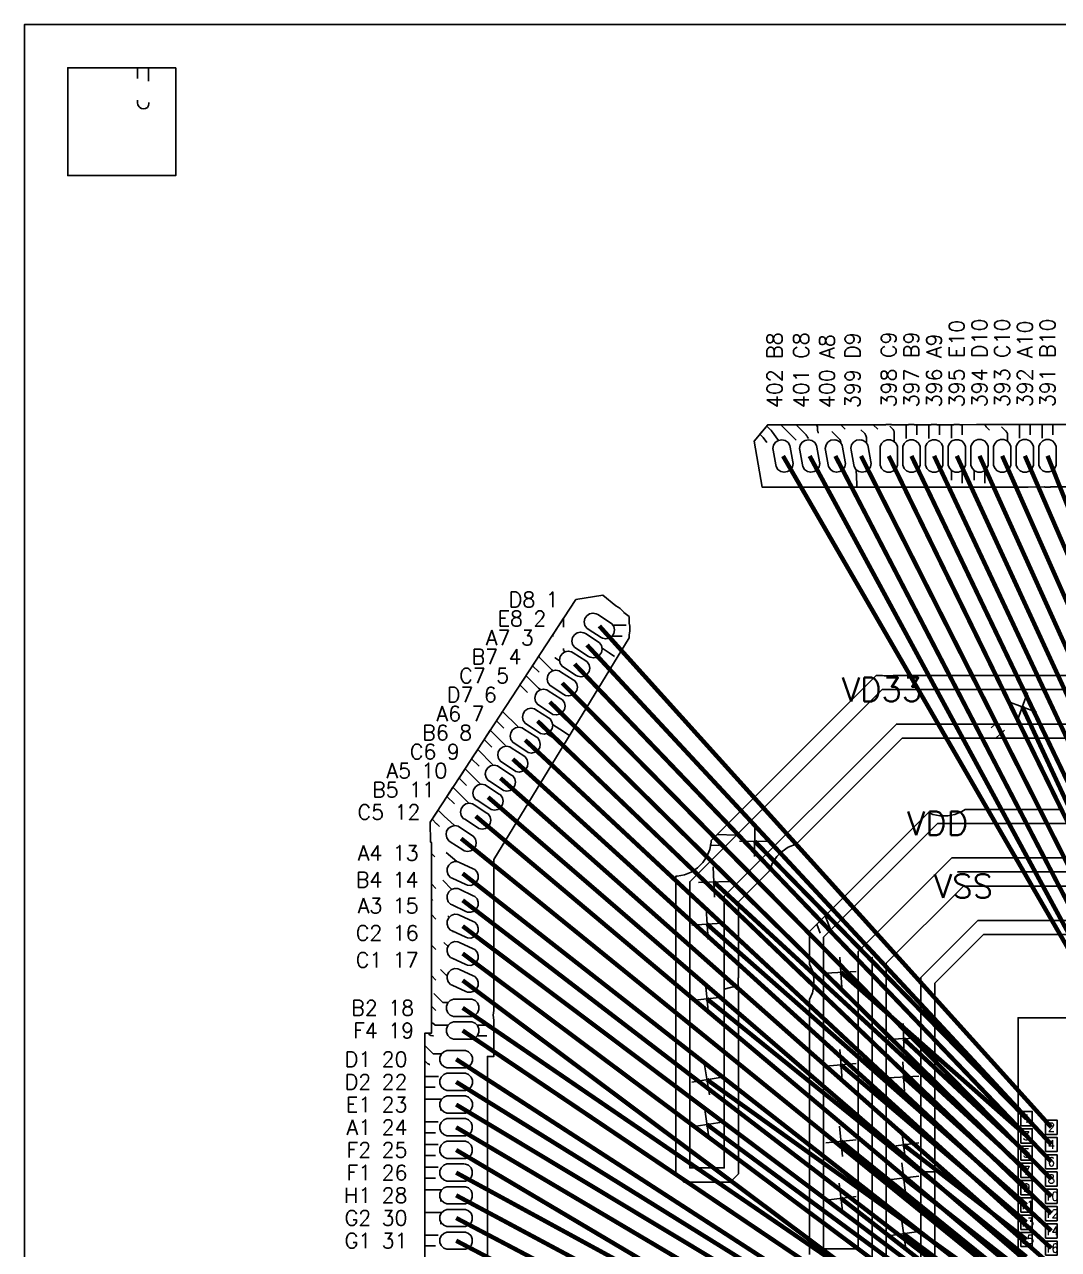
# Model space of a CAD drawing. Extents: x -8.5 to 8.5, y -8.5 to 8.5.
# Drawn here: x -8.5 to -3.71, y 2.83 to 8.5 of the extents above; entities that cross this region are included whole.
import ezdxf
from ezdxf.enums import TextEntityAlignment as Align

# ---------------------------------------------------------------- set-up
doc = ezdxf.new("R2010")
doc.units = 0
doc.header["$MEASUREMENT"] = 0
doc.linetypes.add('DASHED', pattern=[0.03, 0.015, -0.015])
for name, color, linetype in [('COPPER', 40, 'CONTINUOUS'), ('DIE_1', 5, 'CONTINUOUS'), ('DIE_PAD_1', 7, 'CONTINUOUS'), ('DIE_PAD_TEXT_1', 5, 'CONTINUOUS'), ('DIE_TEXT_1', 5, 'CONTINUOUS'), ('FINGER_PAD_1', 7, 'CONTINUOUS'), ('FINGER_TEXT_1', 4, 'CONTINUOUS'), ('RING_5', 1, 'CONTINUOUS'), ('RING_6', 6, 'CONTINUOUS'), ('RING_7', 3, 'CONTINUOUS'), ('RING_TEXT', 2, 'CONTINUOUS'), ('TOPSOLDERMASK', 4, 'CONTINUOUS'), ('WIRE_TIER_1', 3, 'CONTINUOUS'), ('WIRE_TIER_2', 1, 'CONTINUOUS'), ('WIRE_TIER_3', 6, 'CONTINUOUS')]:
    doc.layers.add(name, color=color, linetype=linetype)
doc.styles.add('FONT0', font='romans', dxfattribs={"height": 1})

# ---------------------------------------------------------------- blocks, each defined once
blk = doc.blocks.new('FINGER-100X250OBR_1')
at = {"layer": 'FINGER_PAD_1', "flags": 128}
blk.add_lwpolyline([(0.00795, 0.07499), (-0.00795, 0.07499), (-0.02265, 0.0689), (-0.0339, 0.05765), (-0.03999, 0.04295), (-0.04, 0.035), (-0.04, -0.035), (-0.03999, -0.04295), (-0.0339, -0.05765), (-0.02265, -0.0689), (-0.00795, -0.07499), (0.00795, -0.07499), (0.02265, -0.0689), (0.0339, -0.05765), (0.03999, -0.04295), (0.04, -0.035), (0.04, 0.035), (0.03999, 0.04295), (0.0339, 0.05765), (0.02265, 0.0689)], close=True, dxfattribs=at)
blk = doc.blocks.new('WIRE_TIER_1')
at = {"layer": 'WIRE_TIER_1', "flags": 128}
for points in [[(0.04999, 0.04999), (-0.04999, -0.04998)], [(-0.04998, 0.04999), (0.04997, -0.04999)]]:
    blk.add_lwpolyline(points, dxfattribs=at)

msp = doc.modelspace()

# ---------------------------------------------------------------- linework, layer by layer
at = {"layer": 'COPPER', "linetype": 'DASHED', "ltscale": 2, "flags": 128}
for points in [[(-7.92663, 8.3), (-7.97661, 8.3), (-7.97661, 8.1368), (-7.97471, 8.12724), (-7.96929, 8.11913), (-7.96633, 8.11618), (-7.96631, 8.11615), (-7.9582, 8.11073), (-7.94864, 8.10883), (-7.93908, 8.11073), (-7.93097, 8.11615), (-7.92555, 8.12426), (-7.92364, 8.13382), (-7.92555, 8.14338), (-7.92663, 8.145)], [(-5.06339, 6.64046), (-5.09559, 6.602), (-5.08055, 6.58696), (-5.03194, 6.51955), (-5.03361, 6.52899), (-5.03499, 6.53681), (-5.03156, 6.55235), (-5.02245, 6.56539), (-5.00939, 6.57373), (-5.04115, 6.61777), (-5.04117, 6.61776), (-5.0421, 6.61901), (-5.04375, 6.62083), (-5.04386, 6.62093)], [(-4.99843, 6.64627), (-4.92446, 6.57231), (-4.92393, 6.57016), (-4.9231, 6.56785), (-4.92205, 6.56563), (-4.92079, 6.56353), (-4.91933, 6.56156), (-4.91768, 6.55975), (-4.91769, 6.55974), (-4.9087, 6.55075), (-4.90832, 6.55245), (-4.89921, 6.56549), (-4.8858, 6.57405), (-4.87015, 6.57683), (-4.86251, 6.57514), (-4.86347, 6.5762), (-4.87556, 6.5883), (-4.87609, 6.59044), (-4.87692, 6.59275), (-4.87797, 6.59497), (-4.87923, 6.59707), (-4.88069, 6.59904), (-4.88234, 6.60086), (-4.88245, 6.60096), (-4.92751, 6.64602), (-4.98469, 6.64598)], [(-4.77801, 6.64615), (-4.83541, 6.6461), (-4.82799, 6.63868), (-4.828, 6.62101), (-4.82799, 6.62101), (-4.82787, 6.61856), (-4.82751, 6.61614), (-4.82692, 6.61376), (-4.82609, 6.61145), (-4.82504, 6.60923), (-4.82378, 6.60713), (-4.82232, 6.60516), (-4.82067, 6.60334), (-4.82056, 6.60324), (-4.78122, 6.5639), (-4.78005, 6.56558), (-4.76664, 6.57414), (-4.75099, 6.57692), (-4.73545, 6.57349), (-4.72241, 6.56438), (-4.72073, 6.56175), (-4.72073, 6.56354), (-4.72072, 6.56373), (-4.72085, 6.56618), (-4.72121, 6.5686), (-4.7218, 6.57098), (-4.72263, 6.57329), (-4.72368, 6.57551), (-4.72494, 6.57761), (-4.7264, 6.57958), (-4.72805, 6.5814), (-4.778, 6.63134)], [(-4.65063, 6.64624), (-4.72109, 6.64619), (-4.72076, 6.6457), (-4.72073, 6.64568), (-4.65209, 6.57703), (-4.65209, 6.57164), (-4.64802, 6.57424), (-4.63237, 6.57702), (-4.61683, 6.57359), (-4.60379, 6.56448), (-4.60211, 6.56184), (-4.60211, 6.58733), (-4.6021, 6.58738), (-4.60401, 6.59694), (-4.60943, 6.60505)], [(-4.50028, 6.64689), (-4.5106, 6.64689), (-4.51329, 6.64635), (-4.57036, 6.64631), (-4.52374, 6.59969), (-4.52372, 6.56846), (-4.52139, 6.57079), (-4.50669, 6.57689), (-4.49079, 6.5769), (-4.47608, 6.57082), (-4.47374, 6.56849), (-4.47377, 6.60671), (-4.47376, 6.6069), (-4.47377, 6.60708), (-4.47376, 6.61004), (-4.47389, 6.61249), (-4.47425, 6.61491), (-4.47484, 6.61729), (-4.47567, 6.6196), (-4.47672, 6.62182), (-4.47798, 6.62392), (-4.47944, 6.62589), (-4.48109, 6.62771), (-4.4812, 6.62781)], [(-4.38193, 6.64698), (-4.40555, 6.64697), (-4.40822, 6.64644), (-4.41873, 6.64643), (-4.4187, 6.60698), (-4.4187, 6.60697), (-4.41867, 6.56854), (-4.41634, 6.57087), (-4.40164, 6.57697), (-4.38574, 6.57698), (-4.37103, 6.5709), (-4.36869, 6.56857), (-4.36872, 6.60679), (-4.36871, 6.60698), (-4.36873, 6.60736), (-4.36875, 6.64647), (-4.3793, 6.64646)], [(-4.27688, 6.64707), (-4.3005, 6.64706), (-4.3032, 6.64652), (-4.31367, 6.64651), (-4.31362, 6.56863), (-4.31129, 6.57096), (-4.29659, 6.57706), (-4.28069, 6.57707), (-4.26598, 6.57099), (-4.26364, 6.56865), (-4.2637, 6.64655), (-4.27422, 6.64654)], [(-4.17183, 6.64715), (-4.19545, 6.64714), (-4.19814, 6.6466), (-4.20863, 6.64659), (-4.2086, 6.60715), (-4.20859, 6.6071), (-4.20856, 6.56871), (-4.20624, 6.57104), (-4.19154, 6.57714), (-4.17564, 6.57715), (-4.16093, 6.57107), (-4.15859, 6.56873), (-4.15862, 6.6071), (-4.15861, 6.60715), (-4.15862, 6.6072), (-4.15865, 6.64664), (-4.16919, 6.64663)], [(-3.9864, 6.6471), (-3.98805, 6.64677), (-4.0532, 6.64672), (-4.05275, 6.64546), (-4.0517, 6.64324), (-4.05044, 6.64114), (-4.04898, 6.63917), (-4.04733, 6.63735), (-3.99848, 6.58851), (-3.99847, 6.56888), (-3.99614, 6.57121), (-3.98144, 6.57731), (-3.96554, 6.57732), (-3.95083, 6.57124), (-3.94849, 6.56891), (-3.94851, 6.59867), (-3.9485, 6.59886), (-3.94863, 6.60131), (-3.94899, 6.60373), (-3.94958, 6.60611), (-3.95041, 6.60842), (-3.95146, 6.61064), (-3.95272, 6.61274), (-3.95418, 6.61471), (-3.95583, 6.61653), (-3.95594, 6.61663)], [(-3.85668, 6.6474), (-3.8803, 6.64739), (-3.88298, 6.64685), (-3.89348, 6.64684), (-3.89345, 6.6074), (-3.89345, 6.60739), (-3.89342, 6.56896), (-3.89109, 6.57129), (-3.87639, 6.57739), (-3.86049, 6.5774), (-3.84578, 6.57132), (-3.84344, 6.56899), (-3.84347, 6.60721), (-3.84346, 6.6074), (-3.84348, 6.60778), (-3.84351, 6.64689), (-3.85404, 6.64688)], [(-3.75163, 6.64749), (-3.77525, 6.64748), (-3.77797, 6.64694), (-3.78843, 6.64693), (-3.78837, 6.56905), (-3.78604, 6.57138), (-3.77134, 6.57748), (-3.75544, 6.57749), (-3.74073, 6.57141), (-3.7384, 6.56908), (-3.73845, 6.64697), (-3.74895, 6.64696)], [(-4.64912, 6.43822), (-4.64598, 6.37161), (-4.64598, 6.35732), (-4.6305, 6.35733), (-4.61346, 6.35697), (-4.61134, 6.35735), (-4.596, 6.35736), (-4.596, 6.37215), (-4.59599, 6.37234), (-4.59605, 6.37351), (-4.59602, 6.37351), (-4.59888, 6.43402), (-4.60618, 6.42936), (-4.62183, 6.42658), (-4.63737, 6.43001)], [(-4.15849, 6.43559), (-4.16082, 6.43326), (-4.17552, 6.42716), (-4.19142, 6.42715), (-4.20613, 6.43323), (-4.20847, 6.43556), (-4.20841, 6.35766), (-4.19788, 6.35767), (-4.19523, 6.35715), (-4.17161, 6.35716), (-4.16892, 6.3577), (-4.15844, 6.35771)], [(-4.05345, 6.43568), (-4.05577, 6.43335), (-4.07047, 6.42725), (-4.08637, 6.42724), (-4.10108, 6.43332), (-4.10342, 6.43566), (-4.10339, 6.39724), (-4.10339, 6.39723), (-4.10336, 6.35775), (-4.09279, 6.35776), (-4.09018, 6.35724), (-4.06656, 6.35725), (-4.0639, 6.35778), (-4.05338, 6.35779), (-4.05341, 6.39705), (-4.0534, 6.39724), (-4.05342, 6.39762)], [(-6.00376, 5.75042), (-6.05376, 5.67404), (-6.05376, 5.58738), (-6.05375, 5.58738), (-6.05363, 5.58493), (-6.05327, 5.58251), (-6.05268, 5.58013), (-6.05185, 5.57782), (-6.0508, 5.5756), (-6.04954, 5.5735), (-6.04808, 5.57153), (-6.04643, 5.56971), (-6.04461, 5.56806), (-6.04264, 5.5666), (-6.04236, 5.56643), (-6.04237, 5.56642), (-6.02235, 5.55341), (-6.02304, 5.55665), (-6.02013, 5.57228), (-6.01146, 5.58562), (-5.99835, 5.59463), (-5.99511, 5.59532), (-6.00376, 5.60093)], [(-5.77607, 5.71775), (-5.77161, 5.71126), (-5.76831, 5.69569), (-5.77122, 5.68006), (-5.77922, 5.66775), (-5.70048, 5.66776), (-5.70048, 5.67346), (-5.69734, 5.69035), (-5.69764, 5.71398), (-5.69844, 5.71774)], [(-6.11671, 5.57786), (-6.14808, 5.52993), (-6.09258, 5.47442), (-6.09076, 5.47277), (-6.08879, 5.47131), (-6.08851, 5.47114), (-6.08852, 5.47113), (-6.0796, 5.46533), (-6.08029, 5.46857), (-6.07738, 5.4842), (-6.06871, 5.49754), (-6.0556, 5.50655), (-6.05236, 5.50724), (-6.05909, 5.51161), (-6.11671, 5.56922)], [(-5.82625, 5.61085), (-5.82556, 5.60761), (-5.82847, 5.59198), (-5.83714, 5.57864), (-5.85025, 5.56963), (-5.85349, 5.56894), (-5.82051, 5.54751), (-5.8205, 5.54752), (-5.82049, 5.54751), (-5.8205, 5.5475), (-5.78351, 5.52345), (-5.75746, 5.56613), (-5.79327, 5.58942), (-5.79328, 5.5894), (-5.79329, 5.58941), (-5.79328, 5.58942)], [(-6.17812, 5.48403), (-6.20608, 5.44131), (-6.15358, 5.38882), (-6.15348, 5.38871), (-6.15166, 5.38706), (-6.14969, 5.3856), (-6.14941, 5.38543), (-6.14942, 5.38542), (-6.13685, 5.37725), (-6.13754, 5.38049), (-6.13463, 5.39612), (-6.12596, 5.40946), (-6.11285, 5.41847), (-6.1096, 5.41916), (-6.12005, 5.42595)], [(-6.28671, 5.31812), (-6.31467, 5.2754), (-6.25071, 5.21145), (-6.24913, 5.21996), (-6.24046, 5.2333), (-6.22735, 5.24231), (-6.21378, 5.24519)], [(-6.34367, 5.2311), (-6.37162, 5.18839), (-6.30774, 5.1245), (-6.30637, 5.13187), (-6.2977, 5.14521), (-6.28459, 5.15422), (-6.2699, 5.15733)], [(-6.05524, 5.25853), (-6.05455, 5.25529), (-6.05746, 5.23966), (-6.06613, 5.22632), (-6.07924, 5.21731), (-6.08248, 5.21662), (-6.0495, 5.19519), (-6.04949, 5.1952), (-6.04948, 5.19519), (-6.04949, 5.19518), (-6.0025, 5.16464), (-5.97646, 5.20732), (-6.02226, 5.2371), (-6.02227, 5.23708), (-6.02228, 5.23709), (-6.02227, 5.2371)], [(-3.93127, 5.26), (-4.00559, 5.26), (-4.07713, 5.195), (-4.0028, 5.195)], [(-6.4019, 5.14213), (-6.42985, 5.09942), (-6.36528, 5.03485), (-6.36362, 5.04379), (-6.35495, 5.05713), (-6.34184, 5.06614), (-6.32869, 5.06893)], [(-6.46037, 5.0528), (-6.48833, 5.01008), (-6.42292, 4.94468), (-6.42087, 4.95571), (-6.4122, 4.96905), (-6.39909, 4.97806), (-6.38798, 4.98041)], [(-6.51632, 4.96731), (-6.54428, 4.92459), (-6.47956, 4.85987), (-6.47812, 4.86763), (-6.46945, 4.88097), (-6.45634, 4.88998), (-6.44203, 4.89301)], [(-6.58536, 4.86183), (-6.61332, 4.81911), (-6.59253, 4.79832), (-6.59148, 4.79737), (-6.5915, 4.79735), (-6.54675, 4.75736), (-6.54553, 4.76392), (-6.53686, 4.77726), (-6.52375, 4.78627), (-6.50818, 4.78957), (-6.50769, 4.78948), (-6.55765, 4.83412)], [(-6.62047, 4.73561), (-6.62004, 4.71309), (-6.61635, 4.71188), (-6.61635, 4.66081), (-6.588, 4.63246), (-6.58627, 4.63089), (-6.58625, 4.63087), (-6.58618, 4.63081), (-6.58612, 4.63076), (-6.54201, 4.5942), (-6.53602, 4.60704), (-6.52429, 4.6178), (-6.50934, 4.62324), (-6.49815, 4.62275), (-6.55345, 4.66859)], [(-5.29348, 4.74806), (-5.32099, 4.72055), (-5.32099, 4.71268), (-5.3237, 4.69908), (-5.25292, 4.69668), (-5.20455, 4.74505)], [(-6.61636, 4.59005), (-6.61636, 4.51939), (-6.54013, 4.44316), (-6.54344, 4.45225), (-6.54275, 4.46813), (-6.53602, 4.48255), (-6.52429, 4.49331), (-6.52087, 4.49456)], [(-6.61637, 4.44862), (-6.61637, 4.37796), (-6.54487, 4.30646), (-6.54477, 4.30635), (-6.54295, 4.3047), (-6.54098, 4.30324), (-6.53888, 4.30198), (-6.53666, 4.30093), (-6.53435, 4.3001), (-6.53197, 4.29951), (-6.52955, 4.29915), (-6.5271, 4.29903), (-6.5271, 4.29902), (-6.51245, 4.29902), (-6.52004, 4.30256), (-6.52724, 4.30593), (-6.538, 4.31766), (-6.54344, 4.33261), (-6.54275, 4.34849), (-6.53602, 4.36291), (-6.53322, 4.36547)], [(-4.79276, 4.37197), (-4.83151, 4.33322), (-4.8, 4.25027), (-4.8, 4.27279), (-4.76745, 4.30534)], [(-6.61638, 4.30719), (-6.61638, 4.23653), (-6.55965, 4.1798), (-6.55955, 4.17969), (-6.55773, 4.17804), (-6.55576, 4.17658), (-6.55366, 4.17532), (-6.55144, 4.17427), (-6.54913, 4.17344), (-6.54675, 4.17285), (-6.54433, 4.17249), (-6.54188, 4.17237), (-6.54188, 4.17236), (-6.51246, 4.17236), (-6.52004, 4.1759), (-6.52724, 4.17927), (-6.538, 4.191), (-6.54344, 4.20595), (-6.54275, 4.22183), (-6.53902, 4.22983)], [(-6.61639, 4.16576), (-6.61639, 4.0951), (-6.57641, 4.05512), (-6.57631, 4.05501), (-6.57449, 4.05336), (-6.57252, 4.0519), (-6.57042, 4.05064), (-6.5682, 4.04959), (-6.56589, 4.04876), (-6.56351, 4.04817), (-6.56109, 4.04781), (-6.55864, 4.04769), (-6.55864, 4.04768), (-6.51246, 4.04769), (-6.52004, 4.05122), (-6.52724, 4.05459), (-6.538, 4.06632), (-6.54344, 4.08127), (-6.54275, 4.09715), (-6.5425, 4.09768), (-6.54831, 4.09768)], [(-5.19556, 4.04859), (-5.26, 4.03279), (-5.26, 3.98132), (-5.195, 3.99726), (-5.195, 4.04571), (-5.19556, 4.04852)], [(-6.6164, 4.02433), (-6.6164, 3.95747), (-6.61641, 3.95744), (-6.61641, 3.95368), (-6.5908, 3.92807), (-6.5907, 3.92796), (-6.58888, 3.92631), (-6.58691, 3.92485), (-6.58481, 3.92359), (-6.58259, 3.92254), (-6.58028, 3.92171), (-6.5779, 3.92112), (-6.57548, 3.92076), (-6.57303, 3.92064), (-6.57303, 3.92063), (-6.53797, 3.92063), (-6.54032, 3.92298), (-6.54641, 3.93768), (-6.54641, 3.95358), (-6.54032, 3.96828), (-6.53797, 3.97063), (-6.5627, 3.97063)], [(-6.61641, 3.88291), (-6.61641, 3.82778), (-6.63196, 3.82778), (-6.62709, 3.82291), (-6.61898, 3.81749), (-6.60942, 3.81559), (-6.53797, 3.81558), (-6.54032, 3.81793), (-6.54641, 3.83263), (-6.54641, 3.84853), (-6.54032, 3.86323), (-6.53797, 3.86558), (-6.59907, 3.86557)], [(-6.40487, 3.86558), (-6.40252, 3.86323), (-6.39643, 3.84853), (-6.39643, 3.83263), (-6.40252, 3.81793), (-6.40487, 3.81558), (-6.32641, 3.81559), (-6.32641, 3.86557)], [(-6.6466, 3.77165), (-6.64661, 3.701), (-6.63583, 3.69022), (-6.63573, 3.69011), (-6.63391, 3.68846), (-6.63194, 3.687), (-6.62984, 3.68574), (-6.62762, 3.68469), (-6.62531, 3.68386), (-6.62293, 3.68327), (-6.62051, 3.68291), (-6.61806, 3.68279), (-6.61806, 3.68278), (-6.56814, 3.68278), (-6.57049, 3.68513), (-6.57658, 3.69983), (-6.57658, 3.71573), (-6.57049, 3.73043), (-6.56814, 3.73278), (-6.60773, 3.73278)], [(-6.64661, 3.63023), (-6.64662, 3.57774), (-6.56814, 3.57773), (-6.57049, 3.58008), (-6.57658, 3.59478), (-6.57658, 3.61068), (-6.57049, 3.62538), (-6.56814, 3.62773), (-6.6441, 3.62772)], [(-6.56815, 3.52268), (-6.64662, 3.52267), (-6.64662, 3.47269), (-6.56815, 3.47268), (-6.5705, 3.47503), (-6.57659, 3.48973), (-6.57659, 3.50563), (-6.5705, 3.52033)], [(-6.64663, 3.41763), (-6.64663, 3.36763), (-6.56817, 3.36764), (-6.57051, 3.36998), (-6.5766, 3.38468), (-6.5766, 3.40058), (-6.57051, 3.41528), (-6.56817, 3.41762)], [(-6.64663, 3.31258), (-6.64664, 3.26258), (-6.56817, 3.26259), (-6.57051, 3.26493), (-6.5766, 3.27963), (-6.5766, 3.29553), (-6.57051, 3.31023), (-6.56817, 3.31257)], [(-6.64664, 3.20752), (-6.64664, 3.15754), (-6.56818, 3.15754), (-6.57052, 3.15988), (-6.57661, 3.17458), (-6.57661, 3.19048), (-6.57052, 3.20518), (-6.56818, 3.20752)], [(-4.285, 3.18683), (-4.35, 3.18683), (-4.35, 2.98685), (-4.285, 2.98685)], [(-6.56818, 3.10248), (-6.64665, 3.10248), (-6.64665, 3.05248), (-6.56818, 3.05248), (-6.57053, 3.05483), (-6.57662, 3.06953), (-6.57662, 3.08543), (-6.57053, 3.10013)], [(-6.56818, 2.99743), (-6.64665, 2.99743), (-6.64666, 2.94743), (-6.56818, 2.94743), (-6.57053, 2.94978), (-6.57662, 2.96448), (-6.57662, 2.98038), (-6.57053, 2.99508)], [(-6.64666, 2.89331), (-6.64666, 2.84333), (-6.56914, 2.84333), (-6.57054, 2.84473), (-6.57663, 2.85943), (-6.57663, 2.87533), (-6.57054, 2.89003), (-6.56726, 2.89331)]]:
    msp.add_lwpolyline(points, close=True, dxfattribs=at)
at = {"layer": 'DIE_1', "flags": 128}
msp.add_lwpolyline([(-3.9, -3.9), (-3.9, 3.9), (3.9, 3.9), (3.9, -3.9)], close=True, dxfattribs=at)
at = {"layer": 'DIE_PAD_1', "flags": 128}
for points in [[(-3.88736, 3.3997), (-3.88736, 3.4657), (-3.83436, 3.4657), (-3.83436, 3.3997)], [(-3.77236, 3.3597), (-3.77236, 3.4257), (-3.71936, 3.4257), (-3.71936, 3.3597)], [(-3.88736, 3.3197), (-3.88736, 3.3857), (-3.83436, 3.3857), (-3.83436, 3.3197)], [(-3.88736, 3.2397), (-3.88736, 3.3057), (-3.83436, 3.3057), (-3.83436, 3.2397)], [(-3.77236, 3.2797), (-3.77236, 3.3457), (-3.71936, 3.3457), (-3.71936, 3.2797)], [(-3.77236, 3.1997), (-3.77236, 3.2657), (-3.71936, 3.2657), (-3.71936, 3.1997)], [(-3.88736, 3.1597), (-3.88736, 3.2257), (-3.83436, 3.2257), (-3.83436, 3.1597)], [(-3.77236, 3.1197), (-3.77236, 3.1857), (-3.71936, 3.1857), (-3.71936, 3.1197)], [(-3.88736, 3.0797), (-3.88736, 3.1457), (-3.83436, 3.1457), (-3.83436, 3.0797)], [(-3.88736, 2.9997), (-3.88736, 3.0657), (-3.83436, 3.0657), (-3.83436, 2.9997)], [(-3.77236, 3.0397), (-3.77236, 3.1057), (-3.71936, 3.1057), (-3.71936, 3.0397)], [(-3.77236, 2.9597), (-3.77236, 3.0257), (-3.71936, 3.0257), (-3.71936, 2.9597)], [(-3.88736, 2.9197), (-3.88736, 2.9857), (-3.83436, 2.9857), (-3.83436, 2.9197)], [(-3.88736, 2.8397), (-3.88736, 2.9057), (-3.83436, 2.9057), (-3.83436, 2.8397)], [(-3.77236, 2.8797), (-3.77236, 2.9457), (-3.71936, 2.9457), (-3.71936, 2.8797)], [(-3.77236, 2.7997), (-3.77236, 2.8657), (-3.71936, 2.8657), (-3.71936, 2.7997)]]:
    msp.add_lwpolyline(points, close=True, dxfattribs=at)
at = {"layer": 'DIE_TEXT_1'}
msp.add_lwpolyline([(-8.5, -8.5), (8.5, -8.5), (8.5, 8.5), (-8.5, 8.5), (-8.5, -8.5)], dxfattribs=at)
at = {"layer": 'RING_5', "flags": 128}
msp.add_lwpolyline([(3.2, 4.51), (-4.15267, 4.51), (-4.51, 4.15267), (-4.51, 2.6), (-4.35, 2.6), (-4.35, 4.0864), (-4.0864, 4.35), (3.2, 4.35)], close=True, dxfattribs=at)
at = {"layer": 'RING_6', "flags": 128}
msp.add_lwpolyline([(3.55112, 4.8), (-0.72014, 4.8), (-0.73551, 4.79694), (-0.76999, 4.79694), (-0.78536, 4.8), (-2.13936, 4.8), (-2.16282, 4.79533), (-2.1973, 4.79533), (-2.22076, 4.8), (-4.27279, 4.8), (-4.8, 4.27279), (-4.8, 2.82963), (-4.64, 2.82963), (-4.64, 4.20652), (-4.20652, 4.64), (3.55112, 4.64)], close=True, dxfattribs=at)
at = {"layer": 'RING_7', "flags": 128}
msp.add_lwpolyline([(4.08666, 5.42), (-4.5296, 5.42), (-5.42, 4.5296), (-5.42, 3.20407), (-5.26, 3.20407), (-5.26, 4.46333), (-4.46333, 5.26), (4.08666, 5.26)], close=True, dxfattribs=at)
at = {"layer": 'TOPSOLDERMASK', "flags": 128}
msp.add_lwpolyline([(-7.8, 8.3), (-8.3, 8.3), (-8.3, 7.8), (-7.8, 7.8)], close=True, dxfattribs=at)
for points in [[(-3.6729, 6.64702), (-3.74895, 6.64696), (-3.75163, 6.64749), (-3.77525, 6.64748), (-3.77797, 6.64694), (-3.85404, 6.64688), (-3.85668, 6.6474), (-3.8803, 6.64739), (-3.88298, 6.64685), (-3.95907, 6.64679), (-3.96173, 6.64732), (-3.98535, 6.64731), (-3.98805, 6.64677), (-4.0641, 6.64671), (-4.06678, 6.64724), (-4.0904, 6.64723), (-4.09312, 6.64669), (-4.16919, 6.64663), (-4.17183, 6.64715), (-4.19545, 6.64714), (-4.19814, 6.6466), (-4.27422, 6.64654), (-4.27688, 6.64707), (-4.3005, 6.64706), (-4.3032, 6.64652), (-4.3793, 6.64646), (-4.38193, 6.64698), (-4.40555, 6.64697), (-4.40822, 6.64644), (-4.48433, 6.64638), (-4.48698, 6.6469), (-4.5106, 6.64689), (-4.51329, 6.64635), (-4.62353, 6.64627), (-4.64074, 6.64663), (-4.64288, 6.64625), (-4.74241, 6.64617), (-4.75936, 6.64653), (-4.76147, 6.64616), (-4.86136, 6.64608), (-4.87852, 6.64644), (-4.88066, 6.64606), (-4.98469, 6.64598), (-5.00176, 6.64634), (-5.00389, 6.64596), (-5.05881, 6.64592), (-5.12219, 6.57025), (-5.08438, 6.35697), (-4.99167, 6.35704), (-4.97448, 6.35668), (-4.97234, 6.35706), (-4.86833, 6.35714), (-4.85124, 6.35678), (-4.84911, 6.35716), (-4.74938, 6.35724), (-4.73208, 6.35687), (-4.72993, 6.35725), (-4.6305, 6.35733), (-4.61346, 6.35697), (-4.61134, 6.35735), (-4.51303, 6.35742), (-4.51038, 6.3569), (-4.48676, 6.35691), (-4.48407, 6.35745), (-4.40799, 6.35751), (-4.40533, 6.35698), (-4.38171, 6.35699), (-4.37901, 6.35753), (-4.30291, 6.35759), (-4.30028, 6.35707), (-4.27666, 6.35708), (-4.27399, 6.35761), (-4.19788, 6.35767), (-4.19523, 6.35715), (-4.17161, 6.35716), (-4.16892, 6.3577), (-4.09279, 6.35776), (-4.09018, 6.35724), (-4.06656, 6.35725), (-4.0639, 6.35778), (-3.98776, 6.35784), (-3.98513, 6.35732), (-3.96151, 6.35733), (-3.95884, 6.35786), (-3.88273, 6.35792), (-3.88008, 6.3574), (-3.85646, 6.35741), (-3.85377, 6.35795), (-3.77765, 6.35801), (-3.77503, 6.35749), (-3.75141, 6.3575), (-3.74875, 6.35803), (-3.67261, 6.35809)], [(-6.35667, 2.77417), (-6.35666, 2.85552), (-6.35665, 2.85557), (-6.35665, 2.87919), (-6.35666, 2.87923), (-6.35665, 2.96055), (-6.35664, 2.96062), (-6.35664, 2.98424), (-6.35665, 2.9843), (-6.35665, 3.06563), (-6.35664, 3.06567), (-6.35664, 3.08929), (-6.35665, 3.08932), (-6.35664, 3.17067), (-6.35663, 3.17072), (-6.35663, 3.19434), (-6.35664, 3.19439), (-6.35663, 3.2757), (-6.35662, 3.27577), (-6.35662, 3.29939), (-6.35663, 3.29945), (-6.35663, 3.38078), (-6.35662, 3.38082), (-6.35662, 3.40444), (-6.35663, 3.40447), (-6.35662, 3.48581), (-6.35661, 3.48587), (-6.35661, 3.50949), (-6.35662, 3.50954), (-6.35661, 3.59085), (-6.3566, 3.59092), (-6.3566, 3.61454), (-6.35661, 3.61461), (-6.35661, 3.69593), (-6.3566, 3.69597), (-6.3566, 3.71959), (-6.35661, 3.71962), (-6.35661, 3.72058), (-6.32642, 3.72058), (-6.32641, 3.88905), (-6.33087, 3.91147), (-6.32643, 3.93382), (-6.32643, 3.95744), (-6.32806, 3.96565), (-6.3264, 3.974), (-6.32636, 4.63291), (-6.32689, 4.63316), (-5.70048, 5.65949), (-5.70048, 5.67346), (-5.69734, 5.69035), (-5.69764, 5.71398), (-5.70048, 5.72735), (-5.70048, 5.75788), (-5.72468, 5.77745), (-5.72526, 5.7783), (-5.74218, 5.7948), (-5.75209, 5.80125), (-5.7623, 5.80788), (-5.82213, 5.85628), (-5.94736, 5.8366), (-6.62182, 4.80612), (-6.62004, 4.71309), (-6.61635, 4.71188), (-6.6164, 3.95747), (-6.61641, 3.95744), (-6.61641, 3.93382), (-6.61641, 3.9338), (-6.61641, 3.82778), (-6.6466, 3.82778), (-6.6471, -4.03837)], [(-1.8097, 5.485), (-4.47706, 5.485), (-4.4852, 5.48338), (-4.51968, 5.48338), (-4.52782, 5.485), (-4.55654, 5.485), (-5.32099, 4.72055), (-5.32099, 4.71268), (-5.32772, 4.67887), (-5.34091, 4.64702), (-5.36006, 4.61836), (-5.38444, 4.59398), (-5.4131, 4.57483), (-5.44495, 4.56164), (-5.47876, 4.55491), (-5.485, 4.55491), (-5.485, 3.17713), (-5.44694, 3.13907), (-5.23306, 3.13907), (-5.195, 3.17713), (-5.195, 4.04571), (-5.19556, 4.04852), (-5.19556, 4.083), (-5.195, 4.08581), (-5.195, 4.43639), (-5.05035, 4.58104), (-5.04947, 4.58546), (-5.03628, 4.61731), (-5.01713, 4.64597), (-4.99275, 4.67035), (-4.96409, 4.6895), (-4.93224, 4.70269), (-4.92782, 4.70357), (-4.43639, 5.195), (0.7225, 5.195)], [(-3.69972, 4.865), (-4.14553, 4.865), (-4.16072, 4.85485), (-4.19257, 4.84166), (-4.22638, 4.83493), (-4.26086, 4.83493), (-4.29467, 4.84166), (-4.31475, 4.84998), (-4.865, 4.29973), (-4.865, 4.14755), (-4.85227, 4.11681), (-4.84554, 4.083), (-4.84554, 4.04852), (-4.85227, 4.01471), (-4.865, 3.98397), (-4.865, 2.80269)], [(3.22694, 4.575), (-4.17958, 4.575), (3.57806, 4.575)], [(-4.285, 2.57306), (-4.285, 4.05946), (-4.05946, 4.285), (-3.57966, 4.285)], [(-4.575, 2.80269), (-4.575, 4.17958), (-4.575, 2.5997)]]:
    msp.add_lwpolyline(points, dxfattribs=at)
at = {"layer": 'WIRE_TIER_1', "const_width": 0.0203}
for points in [[(-3.19306, 3.8605), (-3.88039, 5.34)], [(-3.86086, 3.4327), (-5.11932, 4.71715)], [(-3.86086, 3.1927), (-5.30814, 4.52833)], [(-3.86086, 3.0327), (-5.34, 4.33336)], [(-3.86086, 3.3527), (-4.72, 4.11005)], [(-3.86086, 2.7927), (-5.34, 3.98744)], [(-3.86086, 3.2727), (-4.43, 3.8025)], [(-3.86086, 2.9527), (-4.72, 3.68178)], [(-3.86086, 3.1127), (-4.43, 3.62574)], [(-3.86086, 2.5527), (-5.34, 3.61275)], [(-3.86086, 2.3127), (-5.34, 3.40521)], [(-3.86086, 2.6327), (-4.72, 3.32766)], [(-3.86086, 2.8727), (-4.43, 3.31118)], [(-3.86086, 2.7127), (-4.43, 3.15706)], [(-3.86086, 2.3927), (-4.72, 3.06357)], [(-3.86086, 2.4727), (-4.43, 2.89917)]]:
    msp.add_lwpolyline(points, dxfattribs=at)
at = {"layer": 'WIRE_TIER_2', "const_width": 0.0203}
for points in [[(-3.43306, 3.8605), (-4.86488, 6.50161)], [(-2.71306, 3.8605), (-3.76333, 6.50249)], [(-3.86275, 2.1227), (-6.47142, 4.07268)], [(-3.86275, 1.9627), (-6.50159, 3.60273)], [(-3.86275, 1.7227), (-6.50161, 3.28758)], [(-3.86275, 1.4827), (-6.50164, 2.86738)]]:
    msp.add_lwpolyline(points, dxfattribs=at)
at = {"layer": 'WIRE_TIER_3', "const_width": 0.0203}
for points in [[(-3.39306, 3.7455), (-4.98812, 6.50151)], [(-3.31306, 3.7455), (-4.74572, 6.5017)], [(-3.23306, 3.7455), (-4.6271, 6.5018)], [(-3.15306, 3.7455), (-4.49868, 6.5019)], [(-3.07306, 3.7455), (-4.39363, 6.50198)], [(-2.99306, 3.7455), (-4.28858, 6.50207)], [(-2.91306, 3.7455), (-4.18353, 6.50215)], [(-2.83306, 3.7455), (-4.07848, 6.50224)], [(-2.75306, 3.7455), (-3.97343, 6.50232)], [(-2.67306, 3.7455), (-3.86838, 6.5024)], [(-3.74586, 3.3927), (-5.83843, 5.71425)], [(-3.74586, 3.3127), (-5.89568, 5.62617)], [(-3.74586, 3.2327), (-5.95292, 5.53809)], [(-3.74586, 3.1527), (-6.01017, 5.45001)], [(-3.74586, 3.0727), (-6.06742, 5.36193)], [(-3.74586, 2.9927), (-6.12467, 5.27385)], [(-3.74586, 2.9127), (-6.18192, 5.18577)], [(-3.74586, 2.8327), (-6.23916, 5.09768)], [(-3.74586, 2.7527), (-6.29641, 5.0096)], [(-3.74586, 2.6727), (-6.35366, 4.92152)], [(-3.74586, 2.5927), (-6.41091, 4.83344)], [(-3.74586, 2.5127), (-6.47832, 4.72973)], [(-3.74586, 2.4327), (-6.47142, 4.56815)], [(-3.74586, 2.3527), (-6.47142, 4.44366)], [(-3.74586, 2.2727), (-6.47142, 4.32402)], [(-3.74775, 2.1627), (-6.47142, 4.19736)], [(-3.74775, 2.0827), (-6.47142, 3.94563)], [(-3.74775, 2.0027), (-6.47142, 3.84058)], [(-3.74775, 1.9227), (-6.50159, 3.70778)], [(-3.74775, 1.8427), (-6.5016, 3.49768)], [(-3.74775, 1.7627), (-6.50161, 3.39263)], [(-3.74775, 1.6827), (-6.50162, 3.18253)], [(-3.74775, 1.6027), (-6.50163, 3.07748)], [(-3.74775, 1.5227), (-6.50163, 2.97243)]]:
    msp.add_lwpolyline(points, dxfattribs=at)

# ---------------------------------------------------------------- block references
at = {"layer": 'FINGER_PAD_1'}
for p, rotation in [((-4.98812, 6.50151), 10.046), ((-4.86488, 6.50161), 10.046), ((-4.74572, 6.5017), 10.046), ((-4.6271, 6.5018), 10.046), ((-4.49868, 6.5019), 0.046), ((-4.39363, 6.50198), 0.046), ((-4.28858, 6.50207), 0.046), ((-4.18353, 6.50215), 0.046), ((-4.07848, 6.50224), 0.046), ((-3.97343, 6.50232), 0.046), ((-3.86838, 6.5024), 0.046), ((-3.76333, 6.50249), 0.046), ((-5.83843, 5.71425), 56.978), ((-5.89568, 5.62617), 56.978), ((-5.95292, 5.53809), 56.978), ((-6.01017, 5.45001), 56.978), ((-6.06742, 5.36193), 56.978), ((-6.12467, 5.27385), 56.978), ((-6.18192, 5.18577), 56.978), ((-6.23916, 5.09768), 56.978), ((-6.29641, 5.0096), 56.978), ((-6.35366, 4.92152), 56.978), ((-6.41091, 4.83344), 56.978), ((-6.47832, 4.72973), 56.978), ((-6.47142, 4.56815), 65), ((-6.47142, 4.44366), 65), ((-6.47142, 4.32402), 65), ((-6.47142, 4.19736), 65), ((-6.47142, 4.07268), 65), ((-6.47142, 3.94563), 90), ((-6.47142, 3.84058), 90), ((-6.50159, 3.70778), 89.99600000000002), ((-6.50159, 3.60273), 89.99600000000002), ((-6.5016, 3.49768), 89.99600000000002), ((-6.50161, 3.39263), 89.99600000000002), ((-6.50161, 3.28758), 89.99600000000002), ((-6.50162, 3.18253), 89.99600000000002), ((-6.50163, 3.07748), 89.99600000000002), ((-6.50163, 2.97243), 89.99600000000002), ((-6.50164, 2.86738), 89.99600000000002)]:
    msp.add_blockref('FINGER-100X250OBR_1', p, dxfattribs=dict(at, rotation=rotation))
at = {"layer": 'WIRE_TIER_1'}
for p, rotation in [((-3.88039, 5.34), 114.918), ((-5.11932, 4.71715), 134.414), ((-5.30814, 4.52833), 137.297), ((-5.34, 4.33336), 138.674), ((-4.72, 4.11005), 138.603), ((-5.34, 3.98744), 141.071), ((-4.43, 3.8025), 137.05), ((-4.72, 3.68178), 139.682), ((-4.43, 3.62574), 137.968), ((-5.34, 3.61275), 144.372), ((-5.34, 3.40521), 143.55), ((-4.72, 3.32766), 141.031), ((-4.43, 3.31118), 142.388), ((-4.43, 3.15706), 142.019), ((-4.72, 3.06357), 142.015), ((-4.43, 2.89917), 143.155)]:
    msp.add_blockref('WIRE_TIER_1', p, dxfattribs=dict(at, rotation=rotation))

# ---------------------------------------------------------------- texts
at = {"layer": 'DIE_PAD_TEXT_1', "style": 'FONT0'}
for s, p in [('1', (-3.86086, 3.4327)), ('2', (-3.74586, 3.3927)), ('3', (-3.86086, 3.3527)), ('5', (-3.86086, 3.2727)), ('4', (-3.74586, 3.3127)), ('6', (-3.74586, 3.2327)), ('7', (-3.86086, 3.1927)), ('9', (-3.86086, 3.1127)), ('8', (-3.74586, 3.1527)), ('10', (-3.74586, 3.0727)), ('11', (-3.86086, 3.0327)), ('12', (-3.74586, 2.9927)), ('13', (-3.86086, 2.9527)), ('14', (-3.74586, 2.9127)), ('15', (-3.86086, 2.8727)), ('16', (-3.74586, 2.8327))]:
    msp.add_text(s, height=0.0396, dxfattribs=at).set_placement(p, align=Align.MIDDLE_CENTER)
at = {"layer": 'FINGER_TEXT_1', "style": 'FONT0'}
for s, p in [('395 E10', (-4.18372, 6.72714)), ('394 D10', (-4.07867, 6.72723)), ('393 C10', (-3.97362, 6.72731)), ('392 A10', (-3.86857, 6.72739)), ('391 B10', (-3.76352, 6.72748)), ('402 B8', (-5.0274, 6.72305)), ('401 C8', (-4.90416, 6.72315)), ('400 A8', (-4.785, 6.72324)), ('399 D9', (-4.66638, 6.72334)), ('398 C9', (-4.49887, 6.72689)), ('397 B9', (-4.39382, 6.72697)), ('396 A9', (-4.28877, 6.72706))]:
    msp.add_text(s, height=0.07, rotation=90, dxfattribs=at).set_placement(p, align=Align.MIDDLE_LEFT)
for s, p in [('D8 1', (-6.0271, 5.83683)), ('E8 2', (-6.08435, 5.74875)), ('A7 3', (-6.14159, 5.66067)), ('B7 4', (-6.19884, 5.57259)), ('C7 5', (-6.25609, 5.48451)), ('D7 6', (-6.31334, 5.39643)), ('A6 7', (-6.37059, 5.30835)), ('B6 8', (-6.42783, 5.22026)), ('C6 9', (-6.48508, 5.13218)), ('A5 10', (-6.54233, 5.0441)), ('B5 11', (-6.59958, 4.95602)), ('C5 12', (-6.66699, 4.85231)), ('A4 13', (-6.67534, 4.66323)), ('B4 14', (-6.67534, 4.53874)), ('A3 15', (-6.67534, 4.4191)), ('C2 16', (-6.67534, 4.29244)), ('C1 17', (-6.67534, 4.16776)), ('B2 18', (-6.69642, 3.94563)), ('F4 19', (-6.69642, 3.84058)), ('D1 20', (-6.72659, 3.70778)), ('D2 22', (-6.72659, 3.60273)), ('E1 23', (-6.7266, 3.49768)), ('A1 24', (-6.72661, 3.39263)), ('F2 25', (-6.72661, 3.28758)), ('F1 26', (-6.72662, 3.18253)), ('H1 28', (-6.72663, 3.07748)), ('G2 30', (-6.72663, 2.97243)), ('G1 31', (-6.72664, 2.86738))]:
    msp.add_text(s, height=0.07, dxfattribs=at).set_placement(p, align=Align.MIDDLE_RIGHT)
at = {"layer": 'RING_TEXT', "style": 'FONT0'}
for s, p in [('VD33', (-4.5296, 5.42)), ('VDD', (-4.27279, 4.8)), ('VSS', (-4.15267, 4.51))]:
    msp.add_text(s, height=0.11, dxfattribs=at).set_placement(p, align=Align.MIDDLE_CENTER)

doc.saveas('drawing.dxf')
